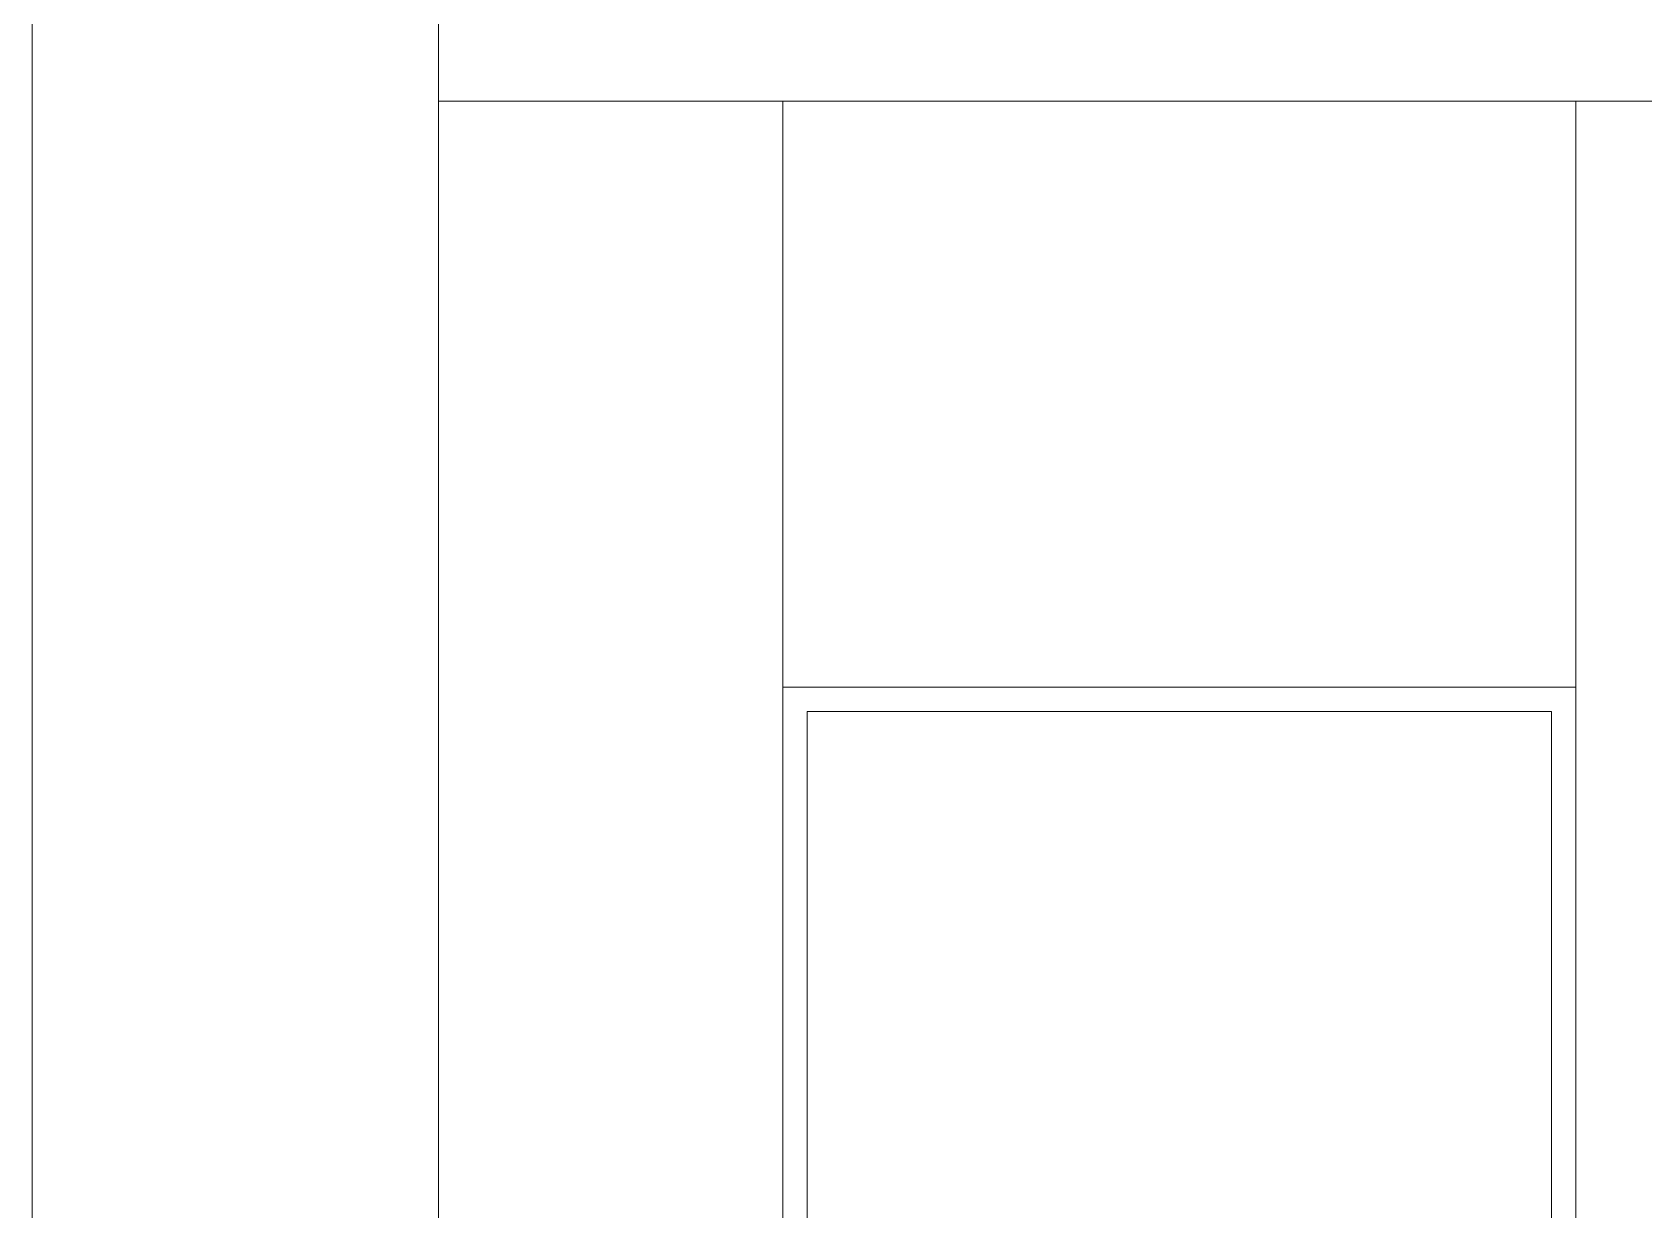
# Model space of a CAD drawing. Header units: metres. Extents: x -48 to 2360, y -1392 to 453.
# Drawn here: x 1301.804 to 1303.788, y 358.624 to 360.073 of the extents above; entities that cross this region are included whole.
import ezdxf

# ---------------------------------------------------------------- set-up
doc = ezdxf.new("R2010")
doc.units = ezdxf.units.M
doc.layers.add('corte2', color=213, linetype='Continuous', lineweight=9)

msp = doc.modelspace()

# ---------------------------------------------------------------- linework, layer by layer
at = {"layer": 'corte2', "ltscale": 7, "transparency": 33554687}
for points in [[(1301.8041, 361.9885), (1301.8041, 358.3025)], [(1302.3041, 361.9885), (1302.3041, 357.9379)], [(1302.3041, 359.9885), (1302.3041, 360.2885), (1307.4657, 360.2885)], [(1303.8541, 359.9885), (1302.3041, 359.9885)], [(1302.7279, 359.2673), (1302.7279, 359.9885)], [(1303.7041, 359.2673), (1303.7041, 359.9885)], [(1302.7279, 356.9673), (1302.7279, 359.2673), (1303.7041, 359.2673)], [(1302.7279, 356.9885), (1302.7279, 359.2673), (1303.7041, 359.2673), (1303.7041, 356.9885)], [(1303.7041, 359.2673), (1303.7041, 356.9885)], [(1302.7579, 356.9885), (1302.7579, 359.2373), (1303.6741, 359.2373), (1303.6741, 356.9885)]]:
    msp.add_lwpolyline(points, dxfattribs=at)

doc.saveas('drawing.dxf')
